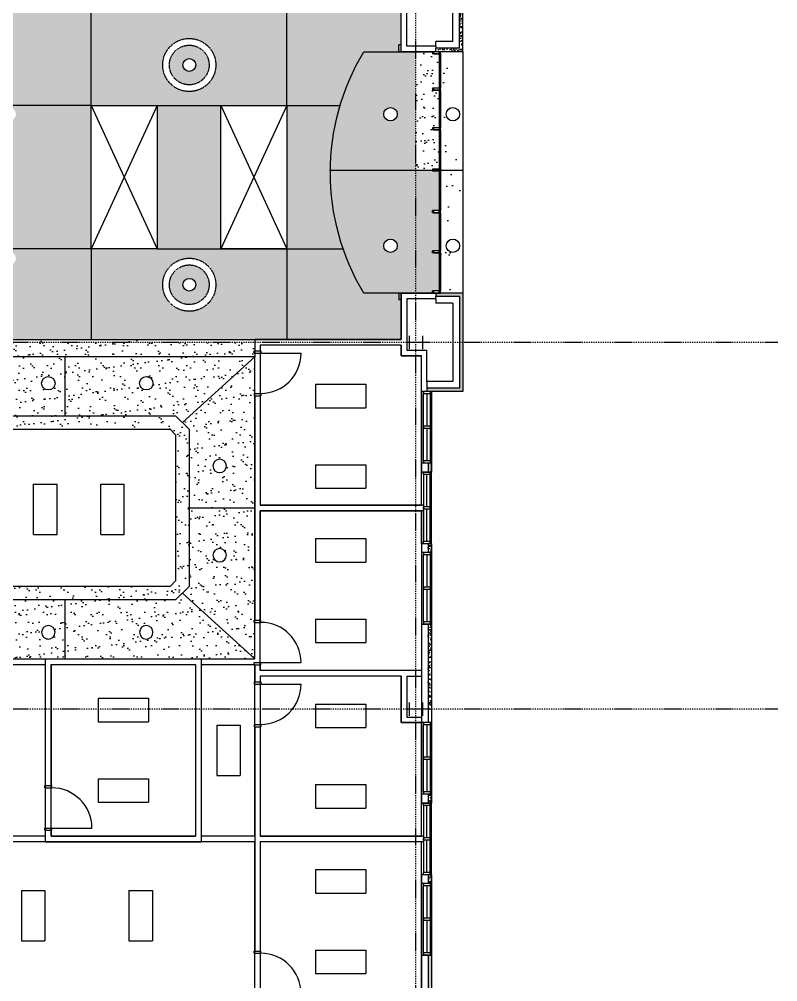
# Model space of a CAD drawing. Header units: inches. Extents: x -37 to 8263, y -3768 to 3636.
# Drawn here: x 5759 to 6437, y -2826 to -1965 of the extents above; entities that cross this region are included whole.
import ezdxf

# ---------------------------------------------------------------- set-up
doc = ezdxf.new("R2010")
doc.units = ezdxf.units.IN
doc.header["$MEASUREMENT"] = 0
doc.linetypes.add('D0-5', pattern=[0.039062, 0.015625, -0.023438])
doc.linetypes.add('DASHDOTX2', pattern=[2, 1, -0.5, 0, -0.5])
for name, color, linetype in [('CEILING', 1, 'Continuous'), ('DOORS', 2, 'Continuous'), ('ELECTRICAL', 5, 'Continuous'), ('poche', 1, 'Continuous'), ('STRUCTURE', 1, 'DASHDOTX2'), ('WALLS', 4, 'Continuous'), ('WINDOWS', 2, 'Continuous')]:
    doc.layers.add(name, color=color, linetype=linetype)
pattern_1 = [(37.5, (3176.1406, -2886.3455), (-0.1259867, 3.8536475), [0, -3.04, 0, -3.4, 0, -3.25]), (7.5, (3176.1406, -2886.3455), (3.539553, 5.644292), [0, -1.64, 0, -2.74, 0, -1.05]), (327.5, (3173.6806, -2886.3455), (6.2282837, 0.011318), [0, -1, 0, -3.6, 0, -4.7]), (317.5, (3173.6806, -2886.3455), (6.012253, 1.755351), [0, -0.5, 0, -2.36, 0, -2.7])]

# ---------------------------------------------------------------- blocks, each defined once
blk = doc.blocks.new('12in CAN')
at = {"layer": 'ELECTRICAL', "linetype": 'Continuous'}
blk.add_circle((0, 0), 6, dxfattribs=at)
blk = doc.blocks.new("4' FLOURO")
at = {"layer": 'ELECTRICAL', "linetype": 'Continuous'}
for p, q in [((1.5, -1.5), (46.5, -1.5)), ((1.5, -1.5), (1.5, -22.5)), ((46.5, -1.5), (46.5, -22.5)), ((1.5, -22.5), (46.5, -22.5))]:
    blk.add_line(p, q, dxfattribs=at)

msp = doc.modelspace()

# ---------------------------------------------------------------- hatches: boundary and pattern name
at = {"layer": 'CEILING'}
h = msp.add_hatch(dxfattribs=at)
h.set_pattern_fill('AR-SAND', color=1, scale=8, style=0)
h.paths.add_polyline_path([(5810.75, -1726.95, 0.073844), (5727.36, -1753.77), (5727.36, -1762.77), (5710.36, -1762.77), (5710.36, -1905.77), (5810.75, -1905.77)])
h.paths.add_polyline_path([(5762.48, -1783.33, -1), (5774.48, -1783.33, -1)], flags=16)
h.paths.add_polyline_path([(5916.16, -1728.42, 0.089088), (5810.75, -1726.95), (5810.75, -1905.77), (5916.16, -1905.77)])
h.paths.add_polyline_path([(5832.76, -1835.36, -1), (5880.21, -1835.36, -1)], flags=16)
h.paths.add_polyline_path([(5838.76, -1835.36, -1), (5874.21, -1835.36, -1)], flags=0)
h.paths.add_polyline_path([(5850.76, -1835.36, -1), (5862.21, -1835.36, -1)], flags=0)
h.paths.add_polyline_path([(5854.21, -1762.27, -1), (5866.21, -1762.27, -1)], flags=16)
h.paths.add_polyline_path([(6011.36, -1905.77), (6011.36, -1825.77), (6011.36, -1762.77), (5991.36, -1762.77), (5991.36, -1753.77, 0.066841), (5916.16, -1728.42), (5916.16, -1905.77)])
h.paths.add_polyline_path([(5934.78, -1782.09, -1), (5946.78, -1782.09, -1)], flags=16)
h.paths.add_polyline_path([(6011.36, -1905.77), (6118.36, -1905.77), (6155.36, -1905.77), (6155.36, -1825.77), (6118.36, -1825.77), (6118.36, -1811.77), (6034.36, -1811.77), (6034.36, -1825.77), (6011.36, -1825.77)])
h.paths.add_polyline_path([(6081.89, -1870.05, -1), (6069.89, -1870.05, -1)], flags=16)
h.paths.add_polyline_path([(6100.36, -1955.77), (6100.36, -1937.77), (6118.36, -1937.77), (6118.36, -1905.77), (5998.22, -1905.77), (5998.22, -1955.77)])
h.paths.add_polyline_path([(5998.22, -2041.96), (6045.69, -2041.96, -0.062897), (6066.86, -1993.77), (6100.36, -1993.77), (6100.36, -1955.77), (5998.22, -1955.77)])
h.paths.add_polyline_path([(5998.22, -1955.77), (5823.25, -1955.77), (5823.25, -2041.96), (5882.3, -2041.96), (5998.22, -2041.96)])
h.paths.add_polyline_path([(5934.59, -2005.69, -1), (5887.14, -2005.69, -1)], flags=16)
h.paths.add_polyline_path([(5928.59, -2005.69, -1), (5893.14, -2005.69, -1)], flags=0)
h.paths.add_polyline_path([(5905.14, -2005.69, -1), (5916.59, -2005.69, -1)], flags=0)
h.paths.add_polyline_path([(5710.36, -1955.77), (5710.36, -2041.96), (5823.25, -2041.96), (5823.25, -1955.77)])
h.paths.add_polyline_path([(5998.22, -1955.77), (5998.22, -1905.77), (5823.25, -1905.77), (5823.25, -1955.77)])
h.paths.add_polyline_path([(5917.03, -1919.61, -1), (5905.03, -1919.61, -1)], flags=16)
h.paths.add_polyline_path([(5823.25, -1955.77), (5823.25, -1905.77), (5710.36, -1905.77), (5710.36, -1955.77)])
h.paths.add_polyline_path([(5752.56, -1917.13, -1), (5764.56, -1917.13, -1)], flags=16)
h.paths.add_polyline_path([(5710.36, -2041.96), (5710.36, -2170.11), (5823.25, -2170.11), (5823.25, -2041.96)])
h.paths.add_polyline_path([(5743.88, -2049.69, -1), (5755.88, -2049.69, -1)], flags=16)
h.paths.add_polyline_path([(5710.36, -2170.11), (5710.36, -2251.27), (5823.25, -2251.27), (5823.25, -2170.11)])
h.paths.add_polyline_path([(5743.88, -2178.53, -1), (5755.88, -2178.53, -1)], flags=16)
h.paths.add_polyline_path([(5998.22, -2251.27), (5998.22, -2170.11), (5939.17, -2170.11), (5882.3, -2170.11), (5823.25, -2170.11), (5823.25, -2251.27)])
h.paths.add_polyline_path([(5887.14, -2202.2, -1), (5934.59, -2202.2, -1)], flags=16)
h.paths.add_polyline_path([(5893.14, -2202.2, -1), (5928.59, -2202.2, -1)], flags=0)
h.paths.add_polyline_path([(5916.59, -2202.2, -1), (5905.14, -2202.2, -1)], flags=0)
h.paths.add_polyline_path([(5882.3, -2170.11), (5939.17, -2170.11), (5939.17, -2041.96), (5882.3, -2041.96)])
h.paths.add_polyline_path([(5998.22, -2170.11), (6048.46, -2170.11, -0.156283), (6045.69, -2041.96), (5998.22, -2041.96)])
h.paths.add_polyline_path([(5998.22, -2251.27), (6100.36, -2251.27), (6100.36, -2209.77), (6066.93, -2209.76, -0.052206), (6048.46, -2170.11), (5998.22, -2170.11)])
h.paths.add_polyline_path([(6066.93, -2209.76), (6129.36, -2209.77), (6129.36, -2207.77), (6135.36, -2207.77), (6135.36, -2173.77), (6129.36, -2173.77), (6129.36, -2171.77), (6135.36, -2171.77), (6135.36, -2137.77), (6129.36, -2137.77), (6129.36, -2135.77), (6135.36, -2135.77), (6135.36, -2099.65), (6037.02, -2099.65, 0.138413)])
h.paths.add_polyline_path([(6096.77, -2167.38, -1), (6084.77, -2167.38, -1)], flags=16)
h.paths.add_polyline_path([(6113.36, -2099.65), (6113.36, -1993.77), (6100.36, -1993.77), (6066.86, -1993.77, 0.133243), (6037.02, -2099.65)])
h.paths.add_polyline_path([(6084.77, -2049.69, -1), (6096.77, -2049.69, -1)], flags=16)
h = msp.add_hatch(dxfattribs=at)
h.set_pattern_fill('AR-SAND', color=1, scale=8, style=0)
h.paths.add_polyline_path([(6135.36, -2063.77), (6129.36, -2063.77), (6129.36, -2061.77), (6135.36, -2061.77), (6135.36, -2028.27), (6129.36, -2028.27), (6129.36, -2026.27), (6135.36, -2026.27), (6135.36, -1995.77), (6129.36, -1995.77), (6129.36, -1994.77), (6129.36, -1993.77), (6113.36, -1993.77), (6113.36, -2099.65), (6135.36, -2099.65)])
h = msp.add_hatch(dxfattribs=at)
h.set_pattern_fill('AR-SAND', color=3, scale=16, style=0)
h.paths.add_polyline_path([(6155.36, -1993.77), (6135.36, -1993.77), (6135.36, -2209.77), (6155.36, -2209.77)])
h.paths.add_polyline_path([(6140.55, -2049.69, -1), (6152.55, -2049.69, -1)], flags=16)
h.paths.add_polyline_path([(6152.55, -2167.38, -1), (6140.55, -2167.38, -1)], flags=16)
h = msp.add_hatch(dxfattribs=at)
h.set_pattern_fill('AR-SAND', color=1, scale=8, style=0)
h.paths.add_polyline_path([(5710.36, -2251.27), (5969.36, -2251.27), (5969.36, -2266.77), (5710.36, -2266.77)])
h = msp.add_hatch(dxfattribs=at)
h.set_pattern_fill('AR-SAND', color=1, scale=8, style=0)
h.paths.add_polyline_path([(5405.36, -2266.77), (5405.36, -2401.77), (5474.36, -2401.68), (5474.36, -2331.33), (5480.36, -2325.33)])
h.paths.add_polyline_path([(5450.4, -2364.25, -1), (5438.4, -2364.25, -1)], flags=16)
h.paths.add_polyline_path([(5593.82, -2266.77), (5565.53, -2266.77), (5405.36, -2266.77), (5480.36, -2325.33), (5486.36, -2319.33), (5593.82, -2319.33)])
h.paths.add_polyline_path([(5525.27, -2290.33, -1), (5513.27, -2290.33, -1)], flags=16)
h.paths.add_polyline_path([(5693.21, -2290.33, -0.32541), (5697.36, -2284.62), (5697.36, -2266.77), (5593.82, -2266.77), (5593.82, -2319.33), (5697.36, -2319.33), (5697.36, -2296.04, -0.32541)])
h.paths.add_polyline_path([(5601.8, -2290.33, -1), (5613.8, -2290.33, -1)], flags=16)
h.paths.add_polyline_path([(5799.85, -2266.77), (5697.36, -2266.77), (5697.36, -2284.62, -0.508967), (5705.21, -2290.33, -0.508967), (5697.36, -2296.04), (5697.36, -2319.33), (5799.85, -2319.33)])
h.paths.add_polyline_path([(5790.85, -2290.33, -1), (5778.85, -2290.33, -1)], flags=16)
h.paths.add_polyline_path([(5969.36, -2266.77), (5799.85, -2266.77), (5799.85, -2319.33), (5898.67, -2319.33), (5904.67, -2325.33)])
h.paths.add_polyline_path([(5878.41, -2290.33, -1), (5866.41, -2290.33, -1)], flags=16)
h.paths.add_polyline_path([(5969.36, -2266.77), (5904.67, -2325.33), (5910.67, -2331.33), (5910.67, -2401.68), (5969.36, -2401.77)])
h.paths.add_polyline_path([(5944.02, -2364.25, -1), (5932.02, -2364.25, -1)], flags=16)
h.paths.add_polyline_path([(5969.36, -2401.77), (5910.67, -2401.68), (5910.67, -2472.03), (5904.67, -2478.03), (5969.36, -2536.77)])
h.paths.add_polyline_path([(5944.02, -2444.07, -1), (5932.02, -2444.07, -1)], flags=16)
h.paths.add_polyline_path([(5904.67, -2478.03), (5898.67, -2484.03), (5799.85, -2484.03), (5799.85, -2536.77), (5969.36, -2536.77)])
h.paths.add_polyline_path([(5866.41, -2513.03, -1), (5878.41, -2513.03, -1)], flags=16)
h.paths.add_polyline_path([(5799.85, -2484.03), (5697.36, -2484.03), (5697.36, -2507.32, -0.508967), (5705.21, -2513.03, -0.508967), (5697.36, -2518.74), (5697.36, -2536.77), (5799.85, -2536.77)])
h.paths.add_polyline_path([(5790.85, -2513.03, -1), (5778.85, -2513.03, -1)], flags=16)
h.paths.add_polyline_path([(5697.36, -2484.03), (5593.82, -2484.03), (5593.82, -2536.77), (5697.36, -2536.77), (5697.36, -2518.74, -0.32541), (5693.21, -2513.03, -0.32541), (5697.36, -2507.32)])
h.paths.add_polyline_path([(5613.8, -2513.03, -1), (5601.8, -2513.03, -1)], flags=16)
h.paths.add_polyline_path([(5593.82, -2484.03), (5486.36, -2484.03), (5480.36, -2478.03), (5405.36, -2536.77), (5593.82, -2536.77)])
h.paths.add_polyline_path([(5525.27, -2513.03, -1), (5513.27, -2513.03, -1)], flags=16)
h.paths.add_polyline_path([(5474.36, -2472.03), (5474.36, -2401.68), (5405.36, -2401.77), (5405.36, -2536.77), (5480.36, -2478.03)])
h.paths.add_polyline_path([(5438.4, -2444.07, -1), (5450.4, -2444.07, -1)], flags=16)
h.paths.add_polyline_path([(5898.67, -2319.33), (5697.36, -2319.33), (5697.36, -2331.33), (5893.7, -2331.33), (5898.67, -2336.3), (5898.67, -2467.06), (5893.7, -2472.03), (5697.36, -2472.03), (5697.36, -2484.03), (5898.67, -2484.03), (5910.67, -2472.03), (5910.67, -2331.33)])
h.paths.add_polyline_path([(5697.36, -2319.33), (5486.36, -2319.33), (5474.36, -2331.33), (5474.36, -2472.03), (5486.36, -2484.03), (5697.36, -2484.03), (5697.36, -2472.03), (5491.33, -2472.03), (5486.36, -2467.06), (5486.36, -2336.3), (5491.33, -2331.33), (5697.36, -2331.33)])
at = {"layer": 'poche'}
h = msp.add_hatch(dxfattribs=at)
h.set_pattern_fill('AR-SAND', color=256, scale=2, style=0)
h.set_pattern_definition(pattern_1)
h.paths.add_polyline_path([(6155.36, -1905.77), (6123.36, -1905.77), (6123.36, -1908.77), (6152.36, -1908.77), (6152.36, -1955.77), (6155.36, -1955.77)])
h.paths.add_polyline_path([(6155.36, -1955.77), (6152.36, -1955.77), (6152.36, -1990.77), (6131.36, -1990.77), (6131.36, -1993.77), (6132.36, -1993.77), (6134.36, -1993.77), (6155.36, -1993.77)])
h = msp.add_hatch(dxfattribs=at)
h.set_pattern_fill('AR-SAND', color=256, scale=2, style=0)
h.set_pattern_definition(pattern_1)
h.paths.add_polyline_path([(6155.36, -2209.77), (6131.36, -2209.77), (6131.36, -2212.77), (6152.36, -2212.77), (6152.36, -2253.77), (6155.36, -2253.77)])
h.paths.add_polyline_path([(6155.36, -2253.77), (6152.36, -2253.77), (6152.36, -2294.77), (6123.36, -2294.77), (6123.36, -2297.77), (6155.36, -2297.77)])
h.paths.add_polyline_path([(6127.36, -2361.77), (6124.36, -2361.77), (6124.36, -2369.77), (6126.36, -2369.77), (6127.36, -2369.77)])
h = msp.add_hatch(dxfattribs=at)
h.set_pattern_fill('AR-SAND', color=256, scale=2, style=0)
h.set_pattern_definition(pattern_1)
h.paths.add_polyline_path([(6127.36, -2505.77), (6124.36, -2505.77), (6124.36, -2581.77), (6127.36, -2581.77)])
h.paths.add_polyline_path([(6127.36, -2433.77), (6124.36, -2433.77), (6124.36, -2441.77), (6126.36, -2441.77), (6127.36, -2441.77)])
h = msp.add_hatch(dxfattribs=at)
h.set_pattern_fill('AR-SAND', color=256, scale=2, style=0)
h.set_pattern_definition(pattern_1)
h.paths.add_polyline_path([(6127.36, -2657.77), (6124.36, -2657.77), (6124.36, -2665.77), (6126.36, -2665.77), (6127.36, -2665.77)])
h.paths.add_polyline_path([(6127.36, -2729.77), (6124.36, -2729.77), (6124.36, -2737.77), (6126.36, -2737.77), (6127.36, -2737.77)])
h = msp.add_hatch(dxfattribs=at)
h.set_pattern_fill('AR-SAND', color=256, scale=2, style=0)
h.set_pattern_definition(pattern_1)
h.paths.add_polyline_path([(6127.36, -2801.77), (6124.36, -2801.77), (6124.36, -2845.77), (6127.36, -2845.77)])
h.paths.add_polyline_path([(6127.36, -2845.77), (6124.36, -2845.77), (6124.36, -2889.77), (6127.36, -2889.77)])
h.paths.add_polyline_path([(6127.36, -2953.77), (6124.36, -2953.77), (6124.36, -2961.77), (6126.36, -2961.77), (6127.36, -2961.77)])

# ---------------------------------------------------------------- linework, layer by layer
at = {"layer": 'CEILING', "color": 1}
for p, q in [((5823.25, -2041.96), (5823.25, -1905.77)), ((5998.22, -2041.96), (5998.22, -1905.77)), ((5823.25, -2041.96), (5710.36, -2041.96)), ((5882.3, -2041.96), (6045.69, -2041.96)), ((6036.15, -2099.65), (6155.36, -2099.65)), ((5823.25, -2170.11), (5710.36, -2170.11)), ((5823.25, -2170.11), (5823.25, -2251.27)), ((5882.3, -2170.11), (6048.46, -2170.11)), ((5998.22, -2170.11), (5998.22, -2251.27)), ((5799.85, -2319.33), (5799.85, -2266.77)), ((5904.67, -2325.33), (5969.36, -2266.77)), ((5910.67, -2401.68), (5969.36, -2401.77)), ((5904.67, -2478.03), (5969.36, -2536.77)), ((5799.85, -2536.59), (5799.85, -2484.03))]:
    msp.add_line(p, q, dxfattribs=at)
at = {"layer": 'CEILING', "color": 5}
for p, q in [((6155.36, -1993.77), (6155.36, -2209.77)), ((6127.36, -2505.77), (6127.36, -2297.77)), ((6127.36, -2801.77), (6127.36, -2593.77))]:
    msp.add_line(p, q, dxfattribs=at)
at = {"layer": 'CEILING'}
for p, q in [((5823.25, -2041.96), (5882.3, -2170.11)), ((5882.3, -2041.96), (5823.25, -2170.11)), ((5998.22, -2041.96), (5939.17, -2170.11)), ((5939.17, -2041.96), (5998.22, -2170.11))]:
    msp.add_line(p, q, dxfattribs=at)
at = {"layer": 'CEILING', "color": 4}
msp.add_lwpolyline([(5991.36, -1762.77), (5991.36, -1753.77, 0.233411), (5727.36, -1753.77), (5727.36, -1762.77), (5710.36, -1762.77), (5710.36, -2251.27), (6100.36, -2251.27), (6100.36, -2209.77), (6135.36, -2209.77), (6135.36, -1993.77), (6100.36, -1993.77), (6100.36, -1937.77), (6118.36, -1937.77), (6118.36, -1905.77), (6155.36, -1905.77), (6155.36, -1825.77), (6118.36, -1825.77), (6118.36, -1798.77), (6034.36, -1798.77), (6034.36, -1825.77), (6011.36, -1825.77), (6011.36, -1762.77), (5991.36, -1762.77)], format="xyb", close=True, dxfattribs=at)
msp.add_lwpolyline([(6066.92, -2209.74, -0.276728), (6066.86, -1993.77), (6129.36, -1993.77), (6129.36, -1994.77), (6129.36, -1995.77), (6135.36, -1995.77), (6135.36, -2026.27), (6129.36, -2026.27), (6129.36, -2028.27), (6135.36, -2028.27), (6135.36, -2061.77), (6129.36, -2061.77), (6129.36, -2063.77), (6135.36, -2063.77), (6135.36, -2135.77), (6129.36, -2135.77), (6129.36, -2137.77), (6135.36, -2137.77), (6135.36, -2171.77), (6129.36, -2171.77), (6129.36, -2173.77), (6135.36, -2173.77), (6135.36, -2207.77), (6129.36, -2207.77), (6129.36, -2209.77), (6066.88, -2209.76)], format="xyb", dxfattribs=at)
at = {"layer": 'CEILING', "color": 2}
for points in [[(5823.25, -2041.96), (5882.3, -2041.96), (5882.3, -2170.11), (5823.25, -2170.11)], [(5939.17, -2041.96), (5998.22, -2041.96), (5998.22, -2170.11), (5939.17, -2170.11)], [(5486.36, -2319.33), (5898.67, -2319.33), (5910.67, -2331.33), (5910.67, -2472.03), (5898.67, -2484.03), (5486.36, -2484.03), (5474.36, -2472.03), (5474.36, -2331.33)], [(5491.33, -2331.33), (5893.7, -2331.33), (5898.67, -2336.3), (5898.67, -2467.06), (5893.7, -2472.03), (5491.33, -2472.03), (5486.36, -2467.06), (5486.36, -2336.3)]]:
    msp.add_lwpolyline(points, close=True, dxfattribs=at)
at = {"layer": 'CEILING', "color": 4}
for points in [[(5710.36, -2251.27), (5969.36, -2251.27), (5969.36, -2266.77), (5710.36, -2266.77)], [(6118.36, -2265.77), (6100.36, -2265.77), (6100.36, -2256.27), (5974.36, -2256.27), (5974.36, -2399.27), (6118.36, -2399.27), (6118.36, -2265.77), (6100.36, -2265.77)], [(5405.36, -2536.77), (5969.36, -2536.77), (5969.36, -2266.77), (5405.36, -2266.77), (5405.36, -2536.77)], [(6118.36, -2547.27), (5974.36, -2547.27), (5974.36, -2404.27), (6118.36, -2404.27)], [(5782.36, -2542.17), (5710.36, -2542.17), (5710.36, -2695.12), (5782.36, -2695.12)], [(5787.36, -2541.77), (5916.36, -2541.77), (5916.36, -2695.27), (5787.36, -2695.27)], [(5969.36, -2542.11), (5921.36, -2542.11), (5921.36, -2695.12), (5969.36, -2695.12)], [(6100.36, -2552.27), (5974.36, -2552.27), (5974.36, -2695.27), (6118.36, -2695.27), (6118.36, -2593.77), (6100.36, -2593.77)], [(5405.36, -2832.77), (5969.36, -2832.77), (5969.36, -2700.27), (5405.36, -2700.27), (5405.36, -2832.77)], [(5974.36, -2700.27), (5974.36, -2843.27), (6100.36, -2843.27), (6100.36, -2833.77), (6118.36, -2833.77), (6118.36, -2700.27)]]:
    msp.add_lwpolyline(points, close=True, dxfattribs=at)
at = {"layer": 'DOORS', "linetype": 'Continuous'}
for p, q in [((5968.86, -2261.44), (5968.86, -2263.44)), ((5968.86, -2261.44), (5974.86, -2261.44)), ((5968.86, -2263.44), (5974.86, -2263.44)), ((5974.86, -2261.44), (5974.86, -2263.44)), ((5968.86, -2299.44), (5968.86, -2301.44)), ((5968.86, -2299.44), (5974.86, -2299.44)), ((5968.86, -2301.44), (5974.86, -2301.44)), ((5974.86, -2299.44), (5974.86, -2301.44)), ((5968.86, -2502.11), (5974.86, -2502.11)), ((5968.86, -2504.11), (5968.86, -2502.11)), ((5968.86, -2504.11), (5974.86, -2504.11)), ((5974.86, -2504.11), (5974.86, -2502.11)), ((5968.86, -2540.11), (5974.86, -2540.11)), ((5968.86, -2542.11), (5968.86, -2540.11)), ((5968.86, -2542.11), (5974.86, -2542.11)), ((5974.86, -2542.11), (5974.86, -2540.11)), ((5968.86, -2557.44), (5968.86, -2559.44)), ((5968.86, -2557.44), (5974.86, -2557.44)), ((5968.86, -2559.44), (5974.86, -2559.44)), ((5974.86, -2557.44), (5974.86, -2559.44)), ((5968.86, -2595.44), (5968.86, -2597.44)), ((5968.86, -2595.44), (5974.86, -2595.44)), ((5968.86, -2597.44), (5974.86, -2597.44)), ((5974.86, -2595.44), (5974.86, -2597.44)), ((5781.86, -2650.11), (5787.86, -2650.11)), ((5781.86, -2652.11), (5781.86, -2650.11)), ((5787.86, -2652.11), (5787.86, -2650.11)), ((5781.86, -2652.11), (5787.86, -2652.11)), ((5781.86, -2688.11), (5787.86, -2688.11)), ((5781.86, -2690.11), (5781.86, -2688.11)), ((5781.86, -2690.11), (5787.86, -2690.11)), ((5787.86, -2690.11), (5787.86, -2688.11)), ((5968.86, -2798.11), (5974.86, -2798.11)), ((5968.86, -2800.11), (5968.86, -2798.11)), ((5968.86, -2800.11), (5974.86, -2800.11)), ((5974.86, -2800.11), (5974.86, -2798.11))]:
    msp.add_line(p, q, dxfattribs=at)
at = {"layer": 'DOORS', "color": 4, "linetype": 'Continuous'}
for p, q in [((5974.86, -2263.44), (6010.86, -2263.44)), ((5974.86, -2540.11), (6010.86, -2540.11)), ((5974.86, -2559.44), (6010.86, -2559.44)), ((5787.86, -2688.11), (5823.86, -2688.11))]:
    msp.add_line(p, q, dxfattribs=at)
at = {"layer": 'DOORS', "color": 1, "linetype": 'Continuous'}
for centre, start, end in [((5974.86, -2263.44), 270, 0), ((5974.86, -2540.11), 0, 90), ((5974.86, -2559.44), 270, 0), ((5787.86, -2688.11), 0, 90), ((5974.86, -2836.11), 0, 90)]:
    msp.add_arc(centre, 36, start, end, dxfattribs=at)
at = {"layer": 'ELECTRICAL', "color": 2, "linetype": 'D0-5'}
for centre, radius in [((5910.86, -2005.69), 23.73), ((5910.86, -2005.69), 17.73), ((5910.86, -2202.2), 23.73), ((5910.86, -2202.2), 17.73)]:
    msp.add_circle(centre, radius, dxfattribs=at)
at = {"layer": 'ELECTRICAL'}
for centre in [(5910.86, -2005.69), (5910.86, -2202.2)]:
    msp.add_circle(centre, 5.73, dxfattribs=at)
at = {"layer": 'poche', "color": 2}
for p, q in [((6152.36, -1990.77), (6152.36, -1908.77)), ((6152.36, -1990.77), (6131.36, -1990.77)), ((6152.36, -2212.77), (6131.36, -2212.77)), ((6152.36, -2212.77), (6152.36, -2294.77)), ((6152.36, -2294.77), (6123.36, -2294.77)), ((6124.36, -2361.77), (6124.36, -2369.77)), ((6124.36, -2433.77), (6124.36, -2441.77)), ((6124.36, -2505.77), (6124.36, -2593.77)), ((6124.36, -2657.77), (6124.36, -2665.77)), ((6124.36, -2729.77), (6124.36, -2737.77)), ((6124.36, -2801.77), (6124.36, -2889.77))]:
    msp.add_line(p, q, dxfattribs=at)
at = {"layer": 'STRUCTURE'}
for p, q in [((6113.36, -3486.93), (6113.36, -1914.95)), ((6436.98, -2253.77), (3862.64, -2253.77)), ((6436.98, -2581.77), (3862.64, -2581.77))]:
    msp.add_line(p, q, dxfattribs=at)
at = {"layer": 'STRUCTURE', "color": 5, "linetype": 'Continuous'}
for p, q in [((6107.36, -2247.77), (6107.36, -2259.77)), ((6119.36, -2253.77), (6107.36, -2253.77)), ((6119.36, -2247.77), (6119.36, -2259.77)), ((6107.36, -2575.77), (6107.36, -2587.77)), ((6119.36, -2581.77), (6107.36, -2581.77)), ((6119.36, -2575.77), (6119.36, -2587.77))]:
    msp.add_line(p, q, dxfattribs=at)
at = {"layer": 'WALLS', "color": 5}
for p, q in [((6155.36, -1993.77), (6155.36, -1905.77)), ((6155.36, -1993.77), (6131.36, -1993.77)), ((6155.36, -2209.77), (6131.36, -2209.77)), ((6155.36, -2209.77), (6155.36, -2297.77)), ((6155.36, -2297.77), (6118.36, -2297.77)), ((6127.36, -2361.77), (6127.36, -2369.77)), ((6127.36, -2433.77), (6127.36, -2441.77)), ((6127.36, -2505.77), (6127.36, -2593.77)), ((6127.36, -2657.77), (6127.36, -2665.77)), ((6127.36, -2729.77), (6127.36, -2737.77)), ((6127.36, -2801.77), (6127.36, -2889.77))]:
    msp.add_line(p, q, dxfattribs=at)
at = {"layer": 'WALLS'}
for p, q in [((6146.36, -1984.77), (6146.36, -1914.77)), ((6100.36, -1993.77), (6100.36, -1937.77)), ((6105.36, -1988.77), (6105.36, -1942.77)), ((6131.36, -1988.77), (6131.36, -1984.77)), ((6132.36, -1993.77), (6100.36, -1993.77)), ((6131.36, -1988.77), (6105.36, -1988.77)), ((6131.36, -1993.77), (6131.36, -1990.77)), ((6132.36, -2209.77), (6100.36, -2209.77)), ((6100.36, -2209.77), (6100.36, -2251.27)), ((6131.36, -2209.77), (6131.36, -2212.77)), ((6131.36, -2214.77), (6105.36, -2214.77)), ((6105.36, -2214.77), (6105.36, -2260.77)), ((6131.36, -2214.77), (6131.36, -2218.77)), ((6146.36, -2218.77), (6146.36, -2288.77)), ((5969.36, -2251.27), (5969.36, -2261.44)), ((6100.36, -2251.27), (5969.36, -2251.27)), ((5974.36, -2256.27), (5974.36, -2261.44)), ((6100.36, -2256.27), (5974.36, -2256.27)), ((6100.36, -2256.27), (6100.36, -2265.77)), ((6105.36, -2260.77), (6123.36, -2260.77)), ((6123.36, -2288.77), (6123.36, -2260.77)), ((6100.36, -2265.77), (6118.36, -2265.77)), ((6118.36, -2297.77), (6118.36, -2265.77)), ((5969.36, -2301.44), (5969.36, -2502.11)), ((5974.36, -2301.44), (5974.36, -2399.27)), ((6118.36, -2361.77), (6118.36, -2369.77)), ((6120.36, -2399.27), (5974.36, -2399.27)), ((6120.36, -2399.27), (6120.36, -2404.27)), ((5974.36, -2404.27), (5974.36, -2502.11)), ((6120.36, -2404.27), (5974.36, -2404.27)), ((6118.36, -2433.77), (6118.36, -2441.77)), ((6118.36, -2505.77), (6118.36, -2593.77)), ((5782.36, -2650.11), (5782.36, -2536.77)), ((5782.36, -2536.77), (5921.36, -2536.77)), ((5921.36, -2536.77), (5921.36, -2700.27)), ((5787.36, -2541.77), (5916.36, -2541.77)), ((5787.36, -2541.77), (5787.36, -2650.11)), ((5916.36, -2541.77), (5916.36, -2695.27)), ((5969.36, -2542.11), (5969.36, -2557.44)), ((5974.36, -2542.11), (5974.36, -2547.27)), ((6118.36, -2547.27), (5974.36, -2547.27)), ((5974.36, -2552.27), (5974.36, -2557.44)), ((6100.36, -2552.27), (5974.36, -2552.27)), ((6100.36, -2552.27), (6100.36, -2593.77)), ((5969.36, -2597.44), (5969.36, -2798.11)), ((5974.36, -2597.44), (5974.36, -2695.27)), ((6100.36, -2593.77), (6118.36, -2593.77)), ((6118.36, -2657.77), (6118.36, -2665.77)), ((5782.36, -2700.27), (5782.36, -2690.11)), ((5787.36, -2690.11), (5787.36, -2695.27)), ((5782.36, -2700.27), (5921.36, -2700.27)), ((5787.36, -2695.27), (5916.36, -2695.27)), ((6120.36, -2695.27), (5974.36, -2695.27)), ((6120.36, -2700.27), (5974.36, -2700.27)), ((5974.36, -2700.27), (5974.36, -2798.11)), ((6120.36, -2695.27), (6120.36, -2700.27)), ((6118.36, -2729.77), (6118.36, -2737.77)), ((6118.36, -2801.77), (6118.36, -2889.77))]:
    msp.add_line(p, q, dxfattribs=at)
at = {"layer": 'WALLS', "color": 4}
for p, q in [((6146.36, -1984.77), (6131.36, -1984.77)), ((6146.36, -2218.77), (6131.36, -2218.77)), ((6146.36, -2288.77), (6123.36, -2288.77)), ((6127.36, -2361.77), (6118.36, -2361.77)), ((6118.36, -2369.77), (6127.36, -2369.77)), ((6118.36, -2369.77), (6127.36, -2369.77)), ((6127.36, -2369.77), (6118.36, -2369.77)), ((6127.36, -2433.77), (6118.36, -2433.77)), ((6127.36, -2441.77), (6118.36, -2441.77)), ((6118.36, -2505.77), (6127.36, -2505.77)), ((6118.36, -2505.77), (6127.36, -2505.77)), ((6127.36, -2505.77), (6118.36, -2505.77)), ((6127.36, -2593.77), (6118.36, -2593.77)), ((6127.36, -2657.77), (6118.36, -2657.77)), ((6118.36, -2665.77), (6127.36, -2665.77)), ((6118.36, -2665.77), (6127.36, -2665.77)), ((6127.36, -2665.77), (6118.36, -2665.77)), ((6127.36, -2729.77), (6118.36, -2729.77)), ((6127.36, -2737.77), (6118.36, -2737.77)), ((6118.36, -2801.77), (6127.36, -2801.77)), ((6118.36, -2801.77), (6127.36, -2801.77)), ((6127.36, -2801.77), (6118.36, -2801.77))]:
    msp.add_line(p, q, dxfattribs=at)
at = {"layer": 'WALLS', "color": 2}
for p, q in [((6131.36, -1988.77), (6131.36, -1990.77)), ((6131.36, -2214.77), (6131.36, -2212.77)), ((6123.36, -2288.77), (6123.36, -2297.77)), ((6105.36, -2552.27), (6105.36, -2588.77)), ((6105.36, -2552.27), (6118.36, -2552.27)), ((6105.36, -2588.77), (6118.36, -2588.77))]:
    msp.add_line(p, q, dxfattribs=at)
at = {"layer": 'WINDOWS', "linetype": 'Continuous'}
for p, q in [((6098.36, -1993.77), (6098.36, -1987.77)), ((6100.36, -1987.77), (6098.36, -1987.77)), ((6100.36, -1993.77), (6100.36, -1987.77)), ((6100.36, -1993.77), (6098.36, -1993.77)), ((6128.36, -1993.77), (6128.36, -1995.77)), ((6134.36, -1993.77), (6128.36, -1993.77)), ((6134.36, -1995.77), (6128.36, -1995.77)), ((6134.36, -1993.77), (6134.36, -1995.77)), ((6128.36, -2026.27), (6128.36, -2028.27)), ((6134.36, -2026.27), (6128.36, -2026.27)), ((6134.36, -2028.27), (6128.36, -2028.27)), ((6134.36, -2026.27), (6134.36, -2028.27)), ((6128.36, -2061.77), (6128.36, -2063.77)), ((6134.36, -2061.77), (6128.36, -2061.77)), ((6134.36, -2063.77), (6128.36, -2063.77)), ((6134.36, -2061.77), (6134.36, -2063.77)), ((6134.36, -2098.77), (6128.36, -2098.77)), ((6128.36, -2098.77), (6128.36, -2100.77)), ((6134.36, -2098.77), (6134.36, -2100.77)), ((6134.36, -2100.77), (6128.36, -2100.77)), ((6134.36, -2135.77), (6128.36, -2135.77)), ((6128.36, -2137.77), (6128.36, -2135.77)), ((6134.36, -2137.77), (6128.36, -2137.77)), ((6134.36, -2137.77), (6134.36, -2135.77)), ((6134.36, -2171.77), (6128.36, -2171.77)), ((6128.36, -2173.77), (6128.36, -2171.77)), ((6134.36, -2173.77), (6128.36, -2173.77)), ((6134.36, -2173.77), (6134.36, -2171.77)), ((6098.36, -2209.77), (6098.36, -2215.77)), ((6100.36, -2209.77), (6098.36, -2209.77)), ((6100.36, -2209.77), (6100.36, -2215.77)), ((6134.36, -2207.77), (6128.36, -2207.77)), ((6128.36, -2209.77), (6128.36, -2207.77)), ((6134.36, -2209.77), (6128.36, -2209.77)), ((6134.36, -2209.77), (6134.36, -2207.77)), ((6100.36, -2215.77), (6098.36, -2215.77)), ((6120.36, -2297.77), (6120.36, -2299.77)), ((6126.36, -2297.77), (6120.36, -2297.77)), ((6126.36, -2297.77), (6126.36, -2299.77)), ((6126.36, -2299.77), (6120.36, -2299.77)), ((6120.36, -2328.77), (6120.36, -2330.77)), ((6126.36, -2328.77), (6120.36, -2328.77)), ((6126.36, -2330.77), (6120.36, -2330.77)), ((6126.36, -2328.77), (6126.36, -2330.77)), ((6120.36, -2359.77), (6120.36, -2361.77)), ((6126.36, -2359.77), (6120.36, -2359.77)), ((6126.36, -2361.77), (6120.36, -2361.77)), ((6126.36, -2359.77), (6126.36, -2361.77)), ((6120.36, -2371.77), (6120.36, -2369.77)), ((6126.36, -2369.77), (6120.36, -2369.77)), ((6126.36, -2371.77), (6120.36, -2371.77)), ((6126.36, -2371.77), (6126.36, -2369.77)), ((6120.36, -2402.77), (6120.36, -2400.77)), ((6126.36, -2400.77), (6120.36, -2400.77)), ((6126.36, -2402.77), (6126.36, -2400.77)), ((6126.36, -2402.77), (6120.36, -2402.77)), ((6120.36, -2433.77), (6120.36, -2431.77)), ((6126.36, -2431.77), (6120.36, -2431.77)), ((6126.36, -2433.77), (6120.36, -2433.77)), ((6126.36, -2433.77), (6126.36, -2431.77)), ((6120.36, -2441.77), (6120.36, -2443.77)), ((6126.36, -2441.77), (6120.36, -2441.77)), ((6126.36, -2443.77), (6120.36, -2443.77)), ((6126.36, -2441.77), (6126.36, -2443.77)), ((6120.36, -2472.77), (6120.36, -2474.77)), ((6126.36, -2472.77), (6120.36, -2472.77)), ((6126.36, -2474.77), (6120.36, -2474.77)), ((6126.36, -2472.77), (6126.36, -2474.77)), ((6120.36, -2503.77), (6120.36, -2505.77)), ((6126.36, -2503.77), (6120.36, -2503.77)), ((6126.36, -2503.77), (6126.36, -2505.77)), ((6126.36, -2505.77), (6120.36, -2505.77)), ((6120.36, -2593.77), (6120.36, -2595.77)), ((6126.36, -2593.77), (6120.36, -2593.77)), ((6126.36, -2595.77), (6120.36, -2595.77)), ((6126.36, -2593.77), (6126.36, -2595.77)), ((6120.36, -2624.77), (6120.36, -2626.77)), ((6126.36, -2624.77), (6120.36, -2624.77)), ((6126.36, -2624.77), (6126.36, -2626.77)), ((6126.36, -2626.77), (6120.36, -2626.77)), ((6120.36, -2655.77), (6120.36, -2657.77)), ((6126.36, -2655.77), (6120.36, -2655.77)), ((6126.36, -2657.77), (6120.36, -2657.77)), ((6126.36, -2655.77), (6126.36, -2657.77)), ((6120.36, -2667.77), (6120.36, -2665.77)), ((6126.36, -2665.77), (6120.36, -2665.77)), ((6126.36, -2667.77), (6120.36, -2667.77)), ((6126.36, -2667.77), (6126.36, -2665.77)), ((6120.36, -2698.77), (6120.36, -2696.77)), ((6126.36, -2696.77), (6120.36, -2696.77)), ((6126.36, -2698.77), (6120.36, -2698.77)), ((6126.36, -2698.77), (6126.36, -2696.77)), ((6120.36, -2729.77), (6120.36, -2727.77)), ((6126.36, -2727.77), (6120.36, -2727.77)), ((6126.36, -2729.77), (6126.36, -2727.77)), ((6126.36, -2729.77), (6120.36, -2729.77)), ((6120.36, -2737.77), (6120.36, -2739.77)), ((6126.36, -2737.77), (6120.36, -2737.77)), ((6126.36, -2739.77), (6120.36, -2739.77)), ((6126.36, -2737.77), (6126.36, -2739.77)), ((6120.36, -2768.77), (6120.36, -2770.77)), ((6126.36, -2768.77), (6120.36, -2768.77)), ((6126.36, -2770.77), (6120.36, -2770.77)), ((6126.36, -2768.77), (6126.36, -2770.77)), ((6120.36, -2799.77), (6120.36, -2801.77)), ((6126.36, -2799.77), (6120.36, -2799.77)), ((6126.36, -2801.77), (6120.36, -2801.77)), ((6126.36, -2799.77), (6126.36, -2801.77))]:
    msp.add_line(p, q, dxfattribs=at)
at = {"layer": 'WINDOWS', "color": 3, "linetype": 'Continuous'}
for p, q in [((6134.36, -1993.77), (6134.36, -2207.77)), ((6123.36, -2299.77), (6123.36, -2328.77)), ((6123.36, -2330.77), (6123.36, -2359.77)), ((6123.36, -2400.77), (6123.36, -2371.77)), ((6123.36, -2431.77), (6123.36, -2402.77)), ((6123.36, -2443.77), (6123.36, -2472.77)), ((6123.36, -2474.77), (6123.36, -2503.77)), ((6123.36, -2595.77), (6123.36, -2624.77)), ((6123.36, -2626.77), (6123.36, -2655.77)), ((6123.36, -2696.77), (6123.36, -2667.77)), ((6123.36, -2727.77), (6123.36, -2698.77)), ((6123.36, -2739.77), (6123.36, -2768.77)), ((6123.36, -2770.77), (6123.36, -2799.77))]:
    msp.add_line(p, q, dxfattribs=at)
at = {"layer": 'WINDOWS', "color": 1}
for p, q in [((6118.36, -2297.77), (6118.36, -2361.77)), ((6127.36, -2297.77), (6127.36, -2361.77)), ((6118.36, -2399.27), (6118.36, -2369.77)), ((6127.36, -2433.77), (6127.36, -2369.77)), ((6118.36, -2433.77), (6118.36, -2404.27)), ((6118.36, -2441.77), (6118.36, -2505.77)), ((6127.36, -2441.77), (6127.36, -2505.77)), ((6118.36, -2593.77), (6118.36, -2657.77)), ((6127.36, -2593.77), (6127.36, -2657.77)), ((6118.36, -2695.27), (6118.36, -2665.77)), ((6127.36, -2729.77), (6127.36, -2665.77)), ((6118.36, -2729.77), (6118.36, -2700.27)), ((6118.36, -2737.77), (6118.36, -2801.77)), ((6127.36, -2737.77), (6127.36, -2801.77))]:
    msp.add_line(p, q, dxfattribs=at)
at = {"layer": 'WINDOWS', "color": 1, "linetype": 'Continuous'}
for p, q in [((6120.36, -2359.77), (6120.36, -2299.77)), ((6126.36, -2299.77), (6126.36, -2359.77)), ((6120.36, -2371.77), (6120.36, -2431.77)), ((6126.36, -2431.77), (6126.36, -2371.77)), ((6120.36, -2503.77), (6120.36, -2443.77)), ((6126.36, -2443.77), (6126.36, -2503.77)), ((6120.36, -2655.77), (6120.36, -2595.77)), ((6126.36, -2595.77), (6126.36, -2655.77)), ((6120.36, -2667.77), (6120.36, -2727.77)), ((6126.36, -2727.77), (6126.36, -2667.77)), ((6120.36, -2799.77), (6120.36, -2739.77)), ((6126.36, -2739.77), (6126.36, -2799.77))]:
    msp.add_line(p, q, dxfattribs=at)

# ---------------------------------------------------------------- block references
at = {"layer": 'ELECTRICAL'}
for name, p in [('12in CAN', (6090.77, -2049.69)), ('12in CAN', (6146.55, -2049.69)), ('12in CAN', (6090.77, -2167.38)), ('12in CAN', (6146.55, -2167.38)), ('12in CAN', (5784.85, -2290.33)), ('12in CAN', (5872.41, -2290.33)), ("4' FLOURO", (6022.36, -2289.67)), ("4' FLOURO", (6022.36, -2361.67)), ("4' FLOURO", (6022.36, -2427.77)), ("4' FLOURO", (6022.36, -2499.77)), ("4' FLOURO", (5827.86, -2570.52)), ("4' FLOURO", (6022.36, -2575.77)), ("4' FLOURO", (5827.86, -2642.52)), ("4' FLOURO", (6022.36, -2647.77)), ("4' FLOURO", (6022.36, -2723.77)), ("4' FLOURO", (6022.36, -2795.77))]:
    msp.add_blockref(name, p, dxfattribs=at)
at = {"layer": 'ELECTRICAL', "xscale": -1}
for name, p, rotation in [('12in CAN', (5938.02, -2364.25), 90), ('12in CAN', (5938.02, -2444.07), 90), ('12in CAN', (5784.85, -2513.03), 180), ('12in CAN', (5872.41, -2513.03), 180), ("4' FLOURO", (5933.95, -2594.61), 90), ("4' FLOURO", (5759.36, -2742.52), 90), ("4' FLOURO", (5855.36, -2742.52), 90)]:
    msp.add_blockref(name, p, dxfattribs=dict(at, rotation=rotation))
at = {"layer": 'ELECTRICAL', "rotation": 90}
for p in [(5770.2, -2427.09), (5830.2, -2427.09)]:
    msp.add_blockref("4' FLOURO", p, dxfattribs=at)

doc.saveas('drawing.dxf')
